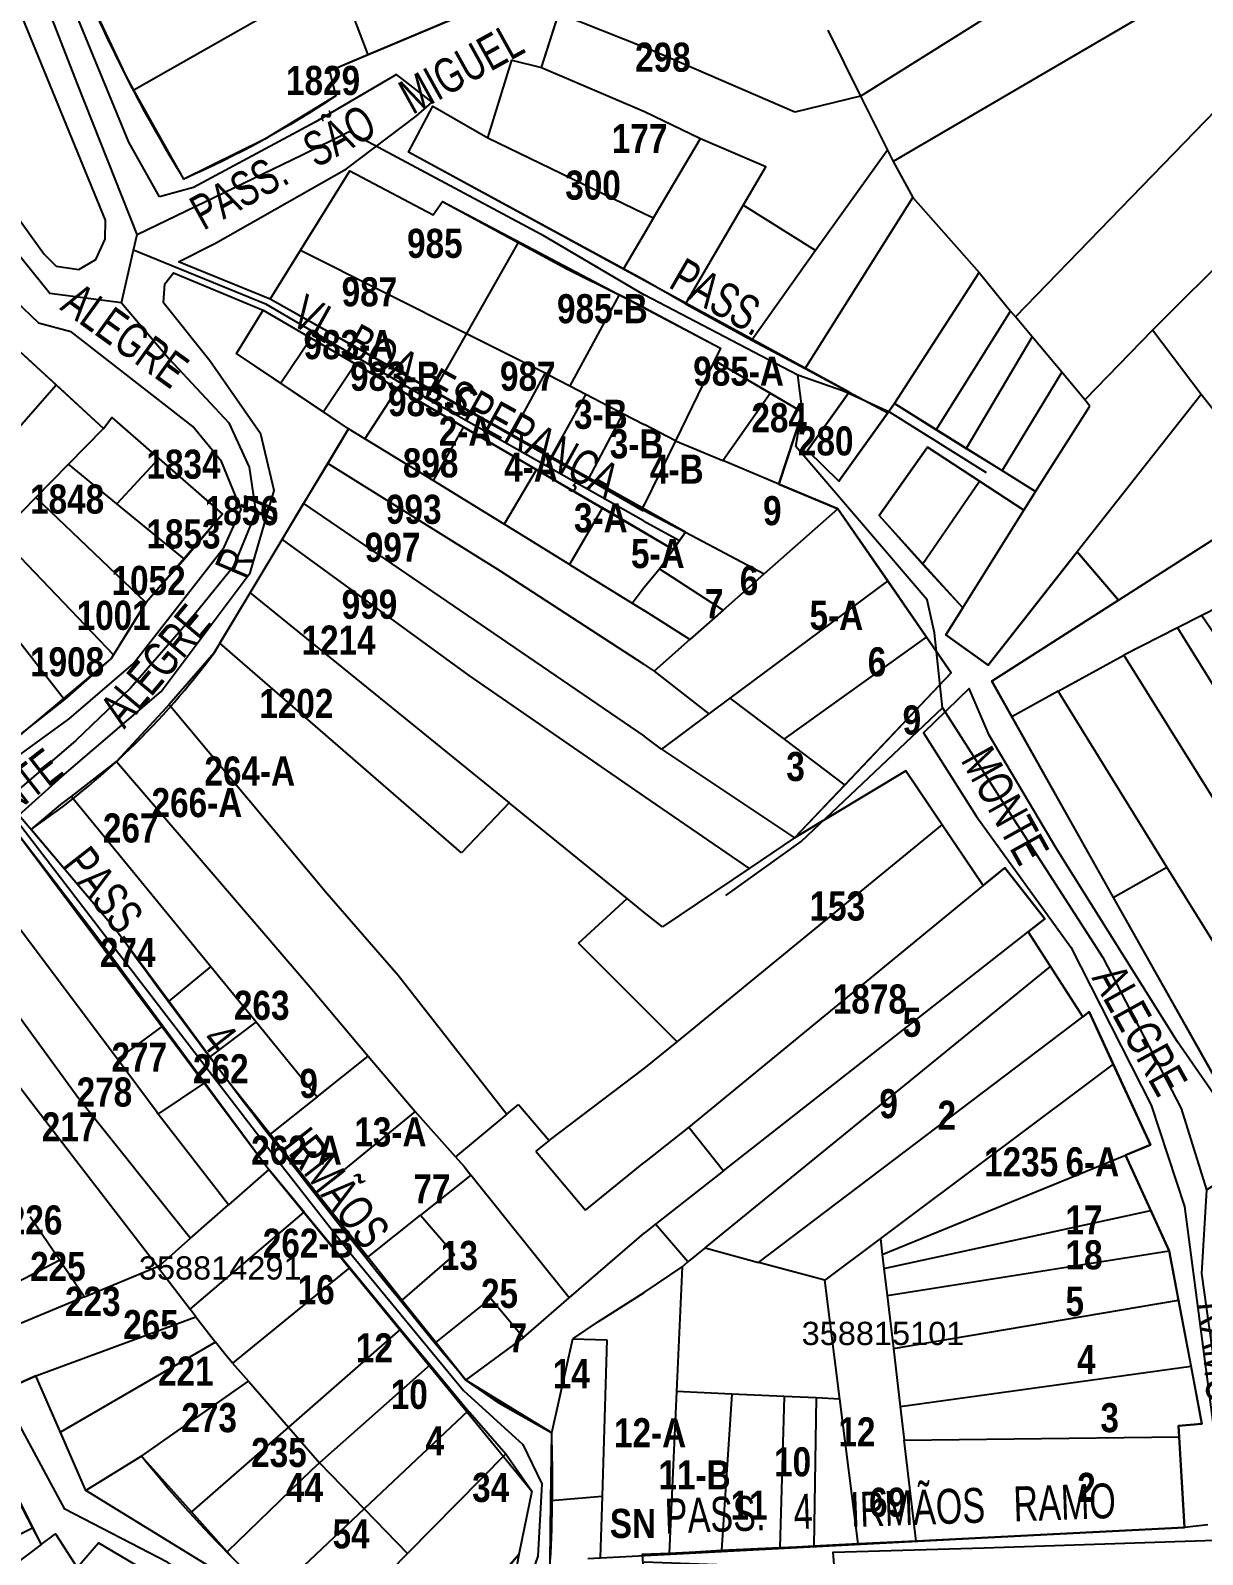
# Model space of a CAD drawing. Extents: x 199665 to 201826, y 4836581 to 4838476.
# Drawn here: x 201106.5 to 201207.2, y 4837063.4 to 4837194.5 of the extents above; entities that cross this region are included whole.
import ezdxf
from ezdxf.enums import TextEntityAlignment as Align

# ---------------------------------------------------------------- set-up
doc = ezdxf.new("R2010")
doc.units = 0
doc.header["$LTSCALE"] = 1.5
doc.header["$MEASUREMENT"] = 0
for name, color, linetype in [('CD-MALHA-LOTES', 40, 'CONTINUOUS'), ('CD_TXT_QUADRA', 7, 'CONTINUOUS'), ('RU-QUADRAS', 6, 'CONTINUOUS'), ('SV-EIXO-RUA-N-PAV', 6, 'CONTINUOUS'), ('SV-EIXO-RUA-PAV', 20, 'CONTINUOUS'), ('SV-ESTIVAS', 7, 'CONTINUOUS'), ('SV-RUA-NAO-PAV-S-GUIA-C-GUIA', 7, 'CONTINUOUS'), ('SV-RUA-PAVIM-S-GUIA-C-GUIA', 7, 'CONTINUOUS'), ('SV-TXT-RUA-N-PAV-S-GUIA-C-GUIA', 7, 'CONTINUOUS'), ('SV-TXT-RUA-PAV-S-GUIA-C-GUIA', 7, 'CONTINUOUS'), ('Th_NmrPort', 1, 'CONTINUOUS')]:
    doc.layers.add(name, color=color, linetype=linetype)
doc.styles.add('3588-14-2D_TXT$0$ARIAL', font='ARIAL.TTF')
doc.styles.add('ARIAL', font='ARIAL.TTF')
doc.styles.add('MONOTXT', font='ARIAL.TTF', dxfattribs={"height": 0.2})
doc.styles.get("Standard").update_dxf_attribs({"font": 'swisscbo.ttf'})

msp = doc.modelspace()

# ---------------------------------------------------------------- linework, layer by layer
at = {"layer": 'CD-MALHA-LOTES', "linetype": 'Continuous'}
for p, q in [((201177.8, 4837188.86), (201220.05, 4837215.32)), ((201224.09, 4837208.69), (201180.61, 4837183.22)), ((201191.13, 4837169.86), (201225.86, 4837205.78)), ((201132.84, 4837199.33), (201115.34, 4837189.35)), ((201132.84, 4837199.33), (201135.46, 4837192.39)), ((201114.67, 4837190.59), (201111.09, 4837198.24)), ((201143.71, 4837195.87), (201135.46, 4837192.39)), ((201150.39, 4837191.31), (201151.87, 4837195.98)), ((201151.87, 4837195.98), (201159.23, 4837193.07)), ((201174.99, 4837194.51), (201177.8, 4837188.86)), ((201135.46, 4837192.39), (201132.15, 4837191)), ((201145.76, 4837185.26), (201147.82, 4837191.95)), ((201147.82, 4837191.95), (201150.39, 4837191.31)), ((201172.16, 4837187.47), (201159.23, 4837193.07)), ((201115.34, 4837189.35), (201114.67, 4837190.59)), ((201132.15, 4837191), (201132.69, 4837188.88)), ((201150.39, 4837191.31), (201159.23, 4837187.54)), ((201119.64, 4837181.72), (201115.34, 4837189.35)), ((201132.69, 4837188.88), (201126.59, 4837185.15)), ((201138.94, 4837184.03), (201141.04, 4837187.99)), ((201141.04, 4837187.99), (201145.76, 4837185.26)), ((201177.8, 4837188.86), (201172.16, 4837187.47)), ((201177.8, 4837188.86), (201180.12, 4837184.2)), ((201159.23, 4837187.54), (201164.05, 4837185.2)), ((201126.59, 4837185.15), (201119.64, 4837181.72)), ((201157.44, 4837173.99), (201138.94, 4837184.03)), ((201145.76, 4837185.26), (201159.2, 4837178.75)), ((201160.01, 4837178.38), (201164.05, 4837185.2)), ((201164.05, 4837185.2), (201169.66, 4837182.81)), ((201180.12, 4837184.2), (201173.92, 4837175.57)), ((201180.12, 4837184.2), (201180.61, 4837183.22)), ((201169.66, 4837182.81), (201167.72, 4837179.47)), ((201180.61, 4837183.22), (201182.31, 4837180.14)), ((201129.66, 4837175.59), (201133.91, 4837182.44)), ((201133.91, 4837182.44), (201141.08, 4837178.65)), ((201216.64, 4837182.47), (201202.91, 4837168.73)), ((201173.04, 4837165.42), (201182.31, 4837180.14)), ((201182.31, 4837180.14), (201187.99, 4837173.67)), ((201141.08, 4837178.65), (201141.87, 4837179.78)), ((201141.87, 4837179.78), (201148.38, 4837176.27)), ((201159.2, 4837178.75), (201160.01, 4837178.38)), ((201167.72, 4837179.47), (201162.76, 4837170.98)), ((201173.92, 4837175.57), (201167.72, 4837179.47)), ((201160.01, 4837178.38), (201159.11, 4837176.87)), ((201148.38, 4837176.27), (201143.93, 4837168.43)), ((201148.38, 4837176.27), (201152.56, 4837174.01)), ((201159.11, 4837176.87), (201157.44, 4837173.99)), ((201127.06, 4837171.4), (201129.66, 4837175.59)), ((201129.66, 4837175.59), (201143.93, 4837168.43)), ((201173.92, 4837175.57), (201168.46, 4837167.86)), ((201152.56, 4837174.01), (201157.04, 4837171.75)), ((201159.11, 4837173.08), (201157.44, 4837173.99)), ((201180.72, 4837162.43), (201187.99, 4837173.67)), ((201187.99, 4837173.67), (201190.7, 4837170.37)), ((201162.76, 4837170.98), (201159.11, 4837173.08)), ((201141.1, 4837163.45), (201127.06, 4837171.4)), ((201157.04, 4837171.75), (201152.8, 4837163.94)), ((201159.2, 4837170.66), (201157.04, 4837171.75)), ((201162.76, 4837170.98), (201168.46, 4837167.86)), ((201124.15, 4837166.71), (201126.46, 4837170.44)), ((201126.46, 4837170.44), (201130.58, 4837168.04)), ((201159.2, 4837170.66), (201165.76, 4837167.18)), ((201184.31, 4837160.16), (201190.7, 4837170.37)), ((201190.7, 4837170.37), (201191.13, 4837169.86)), ((201192.55, 4837168.16), (201191.13, 4837169.86)), ((201143.93, 4837168.43), (201141.1, 4837163.45)), ((201143.93, 4837168.43), (201150.7, 4837165.04)), ((201202.91, 4837168.73), (201197.09, 4837162.72)), ((201207.07, 4837163.18), (201202.91, 4837168.73)), ((201108.65, 4837164.03), (201105.19, 4837167.19)), ((201130.58, 4837168.04), (201127.96, 4837164.16)), ((201130.58, 4837168.04), (201134.39, 4837165.82)), ((201165.76, 4837167.18), (201165.25, 4837166.12)), ((201168.46, 4837167.86), (201173.04, 4837165.42)), ((201192.55, 4837168.16), (201186.88, 4837158.55)), ((201195.1, 4837165.11), (201192.55, 4837168.16)), ((201127.96, 4837164.16), (201124.15, 4837166.71)), ((201134.39, 4837165.82), (201131.64, 4837161.7)), ((201134.39, 4837165.82), (201138, 4837163.71)), ((201165.25, 4837166.12), (201161.89, 4837159.21)), ((201170.04, 4837163.3), (201165.25, 4837166.12)), ((201150.7, 4837165.04), (201147.77, 4837159.67)), ((201150.7, 4837165.04), (201150.98, 4837164.89)), ((201150.98, 4837164.89), (201152.8, 4837163.94)), ((201173.04, 4837165.42), (201176.82, 4837163.38)), ((201195.1, 4837165.11), (201189.97, 4837156.64)), ((201197.09, 4837162.72), (201195.1, 4837165.11)), ((201103.14, 4837157.71), (201108.65, 4837164.03)), ((201112.74, 4837160.28), (201108.65, 4837164.03)), ((201131.64, 4837161.7), (201127.96, 4837164.16)), ((201138, 4837163.71), (201135.2, 4837159.39)), ((201138, 4837163.71), (201143.66, 4837160.42)), ((201147.77, 4837159.67), (201141.1, 4837163.45)), ((201154.18, 4837163.22), (201151.16, 4837157.75)), ((201152.8, 4837163.94), (201154.18, 4837163.22)), ((201154.18, 4837163.22), (201157.36, 4837161.56)), ((201165.96, 4837157.51), (201170.04, 4837163.3)), ((201172.82, 4837161.67), (201170.04, 4837163.3)), ((201176.82, 4837163.38), (201173.25, 4837158.36)), ((201176.82, 4837163.38), (201180.16, 4837161.62)), ((201207.07, 4837163.18), (201196.43, 4837149.65)), ((201213.97, 4837154.47), (201207.07, 4837163.18)), ((201133.8, 4837160.25), (201131.64, 4837161.7)), ((201180.16, 4837161.62), (201180.72, 4837162.43)), ((201180.72, 4837162.43), (201184.31, 4837160.16)), ((201192.85, 4837154.84), (201197.52, 4837162.2)), ((201197.52, 4837162.2), (201197.09, 4837162.72)), ((201112.74, 4837160.28), (201113.44, 4837161.22)), ((201113.44, 4837161.22), (201117.49, 4837157.68)), ((201143.66, 4837160.42), (201141.07, 4837155.78)), ((201143.66, 4837160.42), (201149.95, 4837156.75)), ((201157.36, 4837161.56), (201154.4, 4837155.91)), ((201157.36, 4837161.56), (201159.2, 4837160.6)), ((201161.89, 4837159.21), (201159.2, 4837160.6)), ((201170.78, 4837155.49), (201172.82, 4837161.67)), ((201175.93, 4837155.74), (201180.16, 4837161.62)), ((201109.72, 4837157.19), (201112.74, 4837160.28)), ((201133.8, 4837160.25), (201132, 4837157.26)), ((201135.2, 4837159.39), (201133.8, 4837160.25)), ((201141.07, 4837155.78), (201135.2, 4837159.39)), ((201151.16, 4837157.75), (201147.77, 4837159.67)), ((201161.89, 4837159.21), (201159.2, 4837153.7)), ((201161.89, 4837159.21), (201165.96, 4837157.51)), ((201184.31, 4837160.16), (201186.88, 4837158.55)), ((201173.25, 4837158.36), (201175.93, 4837155.74)), ((201183.55, 4837158.67), (201179.41, 4837152.78)), ((201188.03, 4837155.74), (201183.55, 4837158.67)), ((201186.88, 4837158.55), (201189.97, 4837156.64)), ((201106.91, 4837154.32), (201109.72, 4837157.19)), ((201113.87, 4837153.79), (201109.72, 4837157.19)), ((201117.49, 4837157.68), (201113.87, 4837153.79)), ((201117.49, 4837157.68), (201122.97, 4837152.89)), ((201132, 4837157.26), (201129.93, 4837153.81)), ((201146.86, 4837147.99), (201132, 4837157.26)), ((201149.95, 4837156.75), (201147.18, 4837152.03)), ((201149.95, 4837156.75), (201155.62, 4837153.45)), ((201154.4, 4837155.91), (201151.16, 4837157.75)), ((201170.78, 4837155.49), (201165.96, 4837157.51)), ((201189.97, 4837156.64), (201192.85, 4837154.84)), ((201147.18, 4837152.03), (201141.07, 4837155.78)), ((201158.97, 4837153.32), (201154.4, 4837155.91)), ((201175.86, 4837153.37), (201170.78, 4837155.49)), ((201183.12, 4837148.59), (201188.03, 4837155.74)), ((201191.85, 4837153.24), (201188.03, 4837155.74)), ((201104.69, 4837152.04), (201106.91, 4837154.32)), ((201116.38, 4837145.31), (201106.91, 4837154.32)), ((201192.85, 4837154.84), (201191.85, 4837153.24)), ((201199.97, 4837145.5), (201213.97, 4837154.47)), ((201119.69, 4837149.03), (201113.87, 4837153.79)), ((201122.97, 4837152.89), (201119.69, 4837149.03)), ((201128.08, 4837150.72), (201129.93, 4837153.81)), ((201129.93, 4837153.81), (201159.2, 4837133.8)), ((201155.62, 4837153.45), (201152.78, 4837148.58)), ((201159.22, 4837151.32), (201155.62, 4837153.45)), ((201159.2, 4837153.7), (201158.97, 4837153.32)), ((201159.2, 4837153.2), (201158.97, 4837153.32)), ((201159.2, 4837153.2), (201162.77, 4837151.36)), ((201169.52, 4837147.77), (201175.86, 4837153.37)), ((201180.14, 4837147.17), (201175.86, 4837153.37)), ((201179.41, 4837152.78), (201183.12, 4837148.59)), ((201186.59, 4837144.84), (201191.85, 4837153.24)), ((201148.67, 4837151.12), (201147.18, 4837152.03)), ((201161.71, 4837149.87), (201159.22, 4837151.32)), ((201161.71, 4837149.87), (201162.77, 4837151.36)), ((201162.77, 4837151.36), (201169.52, 4837147.77)), ((201103.71, 4837151.13), (201113.58, 4837140.79)), ((201125.33, 4837146.14), (201128.08, 4837150.72)), ((201128.08, 4837150.72), (201144.14, 4837139.02)), ((201152.78, 4837148.58), (201148.67, 4837151.12)), ((201119.55, 4837148.86), (201116.38, 4837145.31)), ((201119.69, 4837149.03), (201119.55, 4837148.86)), ((201152.78, 4837148.58), (201158.16, 4837145.25)), ((201160.53, 4837148.21), (201161.71, 4837149.87)), ((201183.12, 4837148.59), (201186.59, 4837144.84)), ((201188.78, 4837139.92), (201196.43, 4837149.65)), ((201196.43, 4837149.65), (201199.97, 4837145.5)), ((201100.58, 4837148.22), (201109.37, 4837136.96)), ((201159.2, 4837139.97), (201146.86, 4837147.99)), ((201159.21, 4837146.62), (201160.53, 4837148.21)), ((201160.53, 4837148.21), (201165.99, 4837144.65)), ((201165.99, 4837144.65), (201169.52, 4837147.77)), ((201122.72, 4837141.79), (201125.33, 4837146.14)), ((201125.33, 4837146.14), (201147.6, 4837128.06)), ((201158.16, 4837145.25), (201159.21, 4837146.62)), ((201180.14, 4837147.17), (201166.56, 4837137.06)), ((201183.47, 4837142.33), (201180.14, 4837147.17)), ((201116.38, 4837145.31), (201113.58, 4837140.79)), ((201158.16, 4837145.25), (201159.2, 4837144.61)), ((201165.99, 4837144.65), (201163.14, 4837142.13)), ((201186.59, 4837144.84), (201185.14, 4837142.52)), ((201199.97, 4837145.5), (201189.08, 4837138.53)), ((201210.11, 4837145.7), (201207.13, 4837144.17)), ((201163.14, 4837142.13), (201159.2, 4837144.61)), ((201207.13, 4837144.17), (201205.04, 4837143.11)), ((201207.13, 4837144.17), (201228.04, 4837113.63)), ((201163.14, 4837142.13), (201160.05, 4837139.4)), ((201171.23, 4837133.54), (201183.47, 4837142.33)), ((201185.6, 4837139.25), (201183.47, 4837142.33)), ((201185.14, 4837142.52), (201188.78, 4837139.92)), ((201205.04, 4837143.11), (201200.42, 4837140.78)), ((201205.04, 4837143.11), (201224.68, 4837111.51)), ((201113.58, 4837140.79), (201113.39, 4837140.49)), ((201122.24, 4837140.98), (201118.37, 4837136.52)), ((201122.72, 4837141.79), (201122.24, 4837140.98)), ((201143.49, 4837123.76), (201122.72, 4837141.79)), ((201194.78, 4837137.67), (201200.42, 4837140.78)), ((201200.42, 4837140.78), (201220.36, 4837108.8)), ((201113.39, 4837140.49), (201109.37, 4837136.96)), ((201159.2, 4837139.97), (201160.05, 4837139.4)), ((201144.14, 4837139.02), (201159.2, 4837128.61)), ((201160.05, 4837139.4), (201164.76, 4837135.72)), ((201176.45, 4837129.6), (201185.6, 4837139.25)), ((201189.08, 4837138.53), (201190.8, 4837135.47)), ((201109.37, 4837136.96), (201105.49, 4837133.88)), ((201166.56, 4837137.06), (201164.76, 4837135.72)), ((201166.56, 4837137.06), (201171.23, 4837133.54)), ((201194.78, 4837137.67), (201190.8, 4837135.47)), ((201204.14, 4837122.55), (201194.78, 4837137.67)), ((201113.84, 4837131.62), (201118.15, 4837136.26)), ((201118.15, 4837136.26), (201118.37, 4837136.52)), ((201118.37, 4837136.52), (201131.92, 4837120.3)), ((201164.76, 4837135.72), (201160.68, 4837132.68)), ((201190.8, 4837135.47), (201199.53, 4837119.93)), ((201160.68, 4837132.68), (201159.2, 4837133.8)), ((201171.23, 4837133.54), (201176.45, 4837129.6)), ((201109.98, 4837128.62), (201113.84, 4837131.62)), ((201113.84, 4837131.62), (201130.49, 4837112.21)), ((201160.68, 4837132.68), (201172.13, 4837125.05)), ((201181.7, 4837130.82), (201172.13, 4837125.05)), ((201184.83, 4837126.17), (201181.7, 4837130.82)), ((201172.13, 4837125.05), (201176.45, 4837129.6)), ((201106.5, 4837125.78), (201109.07, 4837127.92)), ((201109.07, 4837127.92), (201109.98, 4837128.62)), ((201109.98, 4837128.62), (201121.95, 4837113.99)), ((201147.6, 4837128.06), (201143.49, 4837123.76)), ((201157.73, 4837119.84), (201147.6, 4837128.06)), ((201159.2, 4837128.61), (201168.23, 4837122.42)), ((201113.77, 4837117.18), (201106.5, 4837125.78)), ((201162.05, 4837107.53), (201184.83, 4837126.17)), ((201172.13, 4837125.05), (201168.23, 4837122.42)), ((201188.34, 4837120.95), (201184.83, 4837126.17)), ((201105.71, 4837124.96), (201112.06, 4837116.7)), ((201168.23, 4837122.42), (201160.78, 4837117.4)), ((201190.21, 4837122.48), (201188.34, 4837120.95)), ((201193.63, 4837118.1), (201190.21, 4837122.48)), ((201199.53, 4837119.93), (201204.14, 4837122.55)), ((201214.02, 4837106.6), (201204.14, 4837122.55)), ((201113.92, 4837106.04), (201101.95, 4837121.99)), ((201131.92, 4837120.3), (201138.05, 4837113.26)), ((201153.57, 4837116), (201157.73, 4837119.84)), ((201159.2, 4837118.64), (201157.73, 4837119.84)), ((201188.34, 4837120.95), (201163.03, 4837100.17)), ((201199.53, 4837119.93), (201208.94, 4837103.21)), ((201098.67, 4837119.06), (201110.6, 4837102.65)), ((201160.78, 4837117.4), (201159.2, 4837118.64)), ((201118.34, 4837111.01), (201113.77, 4837117.18)), ((201192.21, 4837116.98), (201193.63, 4837118.1)), ((201108.44, 4837099.81), (201095.69, 4837116.4)), ((201112.06, 4837116.7), (201117.83, 4837108.88)), ((201159.2, 4837110.37), (201153.57, 4837116)), ((201166.03, 4837096.43), (201192.21, 4837116.98)), ((201194.13, 4837114), (201192.21, 4837116.98)), ((201121.95, 4837113.99), (201118.34, 4837111.01)), ((201121.95, 4837113.99), (201125.84, 4837109.23)), ((201138.05, 4837113.26), (201147.39, 4837101.29)), ((201164.44, 4837089.79), (201194.13, 4837114)), ((201196.9, 4837109.68), (201194.13, 4837114)), ((201130.49, 4837112.21), (201135.48, 4837106.29)), ((201121.87, 4837106.24), (201118.34, 4837111.01)), ((201162.05, 4837107.53), (201159.2, 4837110.37)), ((201169.04, 4837088.55), (201196.9, 4837109.68)), ((201197.44, 4837110.09), (201196.9, 4837109.68)), ((201199.53, 4837105.59), (201197.44, 4837110.09)), ((201117.83, 4837108.88), (201113.92, 4837106.04)), ((201117.83, 4837108.88), (201121.43, 4837104)), ((201125.84, 4837109.23), (201121.87, 4837106.24)), ((201125.84, 4837109.23), (201131.1, 4837102.8)), ((201159.2, 4837105.22), (201162.05, 4837107.53)), ((201117.34, 4837101.44), (201113.92, 4837106.04)), ((201123.67, 4837103.81), (201121.87, 4837106.24)), ((201131.1, 4837102.8), (201135.48, 4837106.29)), ((201135.48, 4837106.29), (201138.19, 4837103.07)), ((201199.53, 4837105.59), (201179.51, 4837090.61)), ((201202.73, 4837098.67), (201199.53, 4837105.59)), ((201151.05, 4837099.02), (201159.2, 4837105.22)), ((201117.44, 4837101.31), (201121.43, 4837104)), ((201121.43, 4837104), (201126.93, 4837096.54)), ((201127.05, 4837099.57), (201123.67, 4837103.81)), ((201131.1, 4837102.8), (201127.05, 4837099.57)), ((201138.19, 4837103.07), (201139.53, 4837101.54)), ((201110.6, 4837102.65), (201120.22, 4837090.62)), ((201117.44, 4837101.31), (201117.34, 4837101.44)), ((201139.53, 4837101.54), (201131.02, 4837094.57)), ((201142.99, 4837097.62), (201139.53, 4837101.54)), ((201147.39, 4837101.29), (201148.39, 4837102.13)), ((201148.39, 4837102.13), (201151.05, 4837099.02)), ((201123.47, 4837093.49), (201117.44, 4837101.31)), ((201147.39, 4837101.29), (201142.99, 4837097.62)), ((201163.03, 4837100.17), (201159.2, 4837097.15)), ((201163.03, 4837100.17), (201166.03, 4837096.43)), ((201117.36, 4837088.2), (201108.44, 4837099.81)), ((201131.02, 4837094.57), (201127.05, 4837099.57)), ((201151.05, 4837099.02), (201149.89, 4837098.11)), ((201142.99, 4837097.62), (201143.72, 4837096.79)), ((201149.89, 4837098.11), (201154.15, 4837093.04)), ((201179.67, 4837089.24), (201200.58, 4837097.78)), ((201200.58, 4837097.78), (201202.73, 4837098.67)), ((201202.75, 4837093.01), (201200.58, 4837097.78)), ((201126.93, 4837096.54), (201123.47, 4837093.49)), ((201129.97, 4837092.86), (201126.93, 4837096.54)), ((201143.72, 4837096.79), (201144.31, 4837096.06)), ((201154.15, 4837093.04), (201159.2, 4837097.15)), ((201166.03, 4837096.43), (201160.18, 4837091.84)), ((201144.31, 4837096.06), (201139.99, 4837092.61)), ((201152.77, 4837085.49), (201144.31, 4837096.06)), ((201131.02, 4837094.57), (201135.46, 4837088.99)), ((201106.43, 4837092.5), (201108.98, 4837088.73)), ((201120.18, 4837084.53), (201129.97, 4837092.86)), ((201120.22, 4837090.62), (201123.47, 4837093.49)), ((201129.97, 4837092.86), (201133.89, 4837088.12)), ((201135.46, 4837088.99), (201139.99, 4837092.61)), ((201139.99, 4837092.61), (201142.89, 4837089.23)), ((201179.81, 4837088.02), (201202.75, 4837093.01)), ((201204.34, 4837089.55), (201202.75, 4837093.01)), ((201152.77, 4837085.49), (201159.2, 4837091.07)), ((201160.18, 4837091.84), (201159.2, 4837091.07)), ((201162.97, 4837088.59), (201160.18, 4837091.84)), ((201120.22, 4837090.62), (201117.57, 4837088.29)), ((201164.44, 4837089.79), (201162.97, 4837088.59)), ((201164.44, 4837089.79), (201169.04, 4837088.55)), ((201179.51, 4837090.61), (201174.72, 4837087.02)), ((201179.51, 4837090.61), (201179.67, 4837089.24)), ((201108.98, 4837088.73), (201101.24, 4837084.71)), ((201108.98, 4837088.73), (201111.09, 4837085.59)), ((201117.57, 4837088.29), (201117.36, 4837088.2)), ((201138.38, 4837085.31), (201135.46, 4837088.99)), ((201142.89, 4837089.23), (201138.38, 4837085.31)), ((201162.46, 4837088.18), (201162.97, 4837088.59)), ((201174.72, 4837087.02), (201169.04, 4837088.55)), ((201179.67, 4837089.24), (201179.81, 4837088.02)), ((201180.09, 4837085.71), (201204.34, 4837089.55)), ((201205.14, 4837085.29), (201204.34, 4837089.55)), ((201111.09, 4837085.59), (201117.36, 4837088.2)), ((201117.36, 4837088.2), (201120.18, 4837084.53)), ((201133.89, 4837088.12), (201123.82, 4837079.89)), ((201133.89, 4837088.12), (201138.27, 4837082.81)), ((201159.2, 4837085.96), (201162.46, 4837088.18)), ((201162.46, 4837088.18), (201161.98, 4837077.44)), ((201176.01, 4837076.8), (201174.72, 4837087.02)), ((201179.81, 4837088.02), (201180.09, 4837085.71)), ((201155.28, 4837083.47), (201159.2, 4837085.96)), ((201180.09, 4837085.71), (201180.63, 4837081.13)), ((201111.09, 4837085.59), (201102.59, 4837082.05)), ((201120.68, 4837083.88), (201120.18, 4837084.53)), ((201138.38, 4837085.31), (201141.3, 4837081.65)), ((201141.3, 4837081.65), (201146.01, 4837085.43)), ((201146.01, 4837085.43), (201148.84, 4837082.08)), ((201148.84, 4837082.08), (201152.77, 4837085.49)), ((201180.63, 4837081.13), (201205.14, 4837085.29)), ((201206.21, 4837079.61), (201205.14, 4837085.29)), ((201106.91, 4837078.78), (201120.68, 4837083.88)), ((201120.68, 4837083.88), (201122.36, 4837081.69)), ((201153.08, 4837081.98), (201155.28, 4837083.47)), ((201138.27, 4837082.81), (201128.62, 4837074.38)), ((201138.27, 4837082.81), (201140.8, 4837079.75)), ((201148.84, 4837082.08), (201143.86, 4837078.42)), ((201151.26, 4837073.89), (201153.08, 4837081.98)), ((201153.08, 4837081.98), (201155.99, 4837081.88)), ((201155.99, 4837081.88), (201155.59, 4837068.44)), ((201122.36, 4837081.69), (201109.02, 4837073.94)), ((201123.12, 4837080.7), (201122.36, 4837081.69)), ((201123.82, 4837079.89), (201123.12, 4837080.7)), ((201143.86, 4837078.42), (201141.3, 4837081.65)), ((201180.63, 4837081.13), (201181.21, 4837076.15)), ((201123.82, 4837079.89), (201125.19, 4837078.32)), ((201140.8, 4837079.75), (201131.3, 4837071.3)), ((201140.8, 4837079.75), (201144.08, 4837075.78)), ((201181.21, 4837076.15), (201206.21, 4837079.61)), ((201207.14, 4837074.67), (201206.21, 4837079.61)), ((201104.73, 4837077.83), (201106.91, 4837078.78)), ((201109.02, 4837073.94), (201106.91, 4837078.78)), ((201116, 4837071.88), (201125.19, 4837078.32)), ((201125.19, 4837078.32), (201128.62, 4837074.38)), ((201143.86, 4837078.42), (201146.66, 4837076.49)), ((201146.66, 4837076.49), (201151.26, 4837073.89)), ((201161.98, 4837077.44), (201161.36, 4837063.51)), ((201166.73, 4837077.23), (201161.98, 4837077.44)), ((201166.73, 4837077.23), (201165.84, 4837063.81)), ((201171.24, 4837077.01), (201166.73, 4837077.23)), ((201171.24, 4837077.01), (201170.87, 4837064.02)), ((201173.98, 4837076.89), (201171.24, 4837077.01)), ((201173.98, 4837076.89), (201173.8, 4837064.14)), ((201176.01, 4837076.8), (201173.98, 4837076.89)), ((201177.59, 4837064.33), (201176.01, 4837076.8)), ((201144.08, 4837075.78), (201135.14, 4837067.34)), ((201144.08, 4837075.78), (201144.21, 4837075.63)), ((201144.21, 4837075.63), (201147.31, 4837072.07)), ((201181.21, 4837076.15), (201181.55, 4837073.27)), ((201111.21, 4837068.93), (201109.02, 4837073.94)), ((201128.62, 4837074.38), (201120.28, 4837067.09)), ((201128.62, 4837074.38), (201131.3, 4837071.3)), ((201151.19, 4837068.06), (201151.26, 4837073.89)), ((201205.12, 4837074.5), (201207.14, 4837074.67)), ((201205.18, 4837073.54), (201205.12, 4837074.5)), ((201181.55, 4837073.27), (201205.18, 4837073.54)), ((201182.57, 4837064.58), (201181.55, 4837073.27)), ((201205.65, 4837065.75), (201205.18, 4837073.54)), ((201116, 4837071.88), (201111.21, 4837068.93)), ((201120.28, 4837067.09), (201116, 4837071.88)), ((201131.3, 4837071.3), (201130.6, 4837070.67)), ((201131.3, 4837071.3), (201135.14, 4837067.34)), ((201147.31, 4837072.07), (201138.86, 4837063.51)), ((201147.31, 4837072.07), (201149.55, 4837068.88)), ((201130.6, 4837070.67), (201123.35, 4837063.66)), ((201104.91, 4837069.01), (201106.63, 4837065.69)), ((201149.55, 4837068.88), (201148.42, 4837063.43)), ((201135.14, 4837067.34), (201127.32, 4837059.97)), ((201135.14, 4837067.34), (201138.86, 4837063.51)), ((201151.13, 4837062.82), (201151.19, 4837068.06)), ((201151.19, 4837068.06), (201155.59, 4837068.44)), ((201155.59, 4837068.44), (201155.42, 4837063.14)), ((201123.35, 4837063.66), (201120.28, 4837067.09)), ((201106.63, 4837065.69), (201090.06, 4837057.46)), ((201106.63, 4837065.69), (201107.36, 4837064.3)), ((201107.36, 4837064.3), (201108.61, 4837065.19)), ((201108.61, 4837065.19), (201110.47, 4837062.31)), ((201182.57, 4837064.58), (201205.65, 4837065.75)), ((201107.36, 4837064.3), (201099.69, 4837058.47)), ((201123.78, 4837063.18), (201123.35, 4837063.66)), ((201138.86, 4837063.51), (201133.01, 4837057.58)), ((201148.42, 4837063.43), (201146.84, 4837061.47)), ((201159.15, 4837063.42), (201161.36, 4837063.51)), ((201161.36, 4837063.51), (201165.84, 4837063.81)), ((201165.84, 4837063.81), (201170.87, 4837064.02)), ((201170.87, 4837064.02), (201173.8, 4837064.14)), ((201173.8, 4837064.14), (201177.59, 4837064.33)), ((201177.59, 4837064.33), (201182.57, 4837064.58))]:
    msp.add_line(p, q, dxfattribs=at)
at = {"layer": 'RU-QUADRAS', "color": 6, "linetype": 'Continuous'}
for points in [[(201208.94, 4837103.21), (201189.08, 4837138.53), (201199.97, 4837145.5), (201196.43, 4837149.65), (201188.78, 4837139.92), (201185.14, 4837142.52), (201186.59, 4837144.84), (201179.41, 4837152.78), (201183.55, 4837158.67), (201191.85, 4837153.24), (201192.85, 4837154.84), (201180.72, 4837162.43), (201175.93, 4837155.74), (201173.25, 4837158.36), (201176.82, 4837163.38), (201138.94, 4837184.03), (201141.04, 4837187.99), (201145.76, 4837185.26), (201147.82, 4837191.95), (201150.39, 4837191.31), (201153.72, 4837201.81)], [(201105.19, 4837167.19), (201112.74, 4837160.28), (201113.44, 4837161.22), (201122.97, 4837152.89), (201116.39, 4837145.3), (201113.39, 4837140.49), (201105.56, 4837133.92)], [(201098.61, 4837081.75), (201107.36, 4837064.3), (201108.61, 4837065.19), (201110.48, 4837062.31)]]:
    msp.add_lwpolyline(points, dxfattribs=at)
msp.add_lwpolyline([(201148.96, 4837198.08), (201132.15, 4837191), (201132.69, 4837188.88, -0.045211), (201119.64, 4837181.72, -0.036531), (201111.09, 4837198.24)], format="xyb", dxfattribs=at)
at = {"layer": 'RU-QUADRAS', "linetype": 'Continuous'}
msp.add_lwpolyline([(201151.13, 4837062.82, 0.021774), (201151.26, 4837073.89), (201143.87, 4837078.41, -0.017244), (201113.77, 4837117.18), (201106.5, 4837125.78, 0.083857), (201122.24, 4837140.98), (201133.8, 4837160.25), (201124.15, 4837166.71), (201126.46, 4837170.44), (201161.71, 4837149.87), (201162.77, 4837151.36), (201127.06, 4837171.4), (201133.91, 4837182.44), (201141.08, 4837178.65), (201141.87, 4837179.78), (201165.76, 4837167.18), (201165.25, 4837166.12), (201172.82, 4837161.67), (201170.78, 4837155.49), (201175.86, 4837153.37), (201185.6, 4837139.25), (201172.13, 4837125.05), (201181.7, 4837130.82), (201188.34, 4837120.95), (201190.21, 4837122.48), (201193.63, 4837118.1), (201192.21, 4837116.98), (201196.9, 4837109.68), (201197.44, 4837110.09), (201202.73, 4837098.67), (201200.58, 4837097.78), (201204.34, 4837089.55), (201207.14, 4837074.67), (201205.12, 4837074.5), (201205.65, 4837065.75), (201154.35, 4837063.06)], format="xyb", dxfattribs=at)
at = {"layer": 'RU-QUADRAS', "color": 6, "linetype": 'Continuous'}
msp.add_lwpolyline([(201090.87, 4837112.94), (201095.69, 4837116.4), (201105.71, 4837124.96), (201126.93, 4837096.54), (201149.55, 4837068.88), (201148.42, 4837063.43), (201138.97, 4837052.59), (201133.01, 4837057.58), (201131.59, 4837056.09, -0.052073), (201116, 4837071.88), (201111.21, 4837068.93), (201106.91, 4837078.78), (201104.73, 4837077.83), (201096.76, 4837093.54), (201091.09, 4837107.3), (201094.11, 4837108.82)], format="xyb", close=True, dxfattribs=at)
at = {"layer": 'SV-EIXO-RUA-N-PAV'}
for points in [[(201159.2, 4837027.26), (201154.6, 4837032), (201137.96, 4837046.96), (201128.72, 4837055.74), (201118.25, 4837062.73), (201109.42, 4837067.32), (201097.66, 4837089.1), (201092.98, 4837098.02), (201090.31, 4837102.7), (201089.16, 4837107.47), (201087.67, 4837116.8), (201086.9, 4837118.65), (201076.3, 4837130.31), (201065.91, 4837140.02), (201063.34, 4837142.48), (201060.88, 4837143.23), (201059.17, 4837144.3), (201055.85, 4837149.97), (201052.86, 4837155.53), (201051.46, 4837159.81), (201050.72, 4837166.39), (201048.9, 4837174.52), (201044.78, 4837182.23), (201027.67, 4837177.48)], [(201159.15, 4837152.32), (201141.05, 4837162.57), (201126.74, 4837170.94), (201115.3, 4837175.6)], [(201114.27, 4837171.06), (201118.34, 4837166.28), (201123.5, 4837160.74), (201125.25, 4837156.95), (201125.83, 4837153.06), (201123.89, 4837148.39), (201120.58, 4837144.31), (201115.04, 4837137.94), (201110.35, 4837133.43), (201104.12, 4837128.08), (201095.89, 4837122.68), (201089.47, 4837119.38), (201086.9, 4837118.65)], [(201184.84, 4837136.25), (201189.97, 4837128.23), (201198.63, 4837114.76), (201205.36, 4837101.77), (201207.53, 4837094.8), (201218.35, 4837101.53), (201228.46, 4837108.51), (201231.58, 4837110.91), (201239.52, 4837120.29), (201250.1, 4837133.04), (201258.04, 4837141.46), (201270.79, 4837153.01), (201276.62, 4837157.88)], [(201159.15, 4837152.32), (201162.24, 4837150.62)], [(201104.12, 4837128.08), (201127.4, 4837097.7), (201133.85, 4837089.45), (201143.68, 4837077.54), (201148.76, 4837072.89), (201150.4, 4837069.5), (201150.07, 4837063.28), (201148.11, 4837057.7), (201137.96, 4837046.96)], [(201207.53, 4837094.8), (201207.1, 4837087.58), (201208.36, 4837078.59), (201209.04, 4837072.49), (201208.94, 4837068.45), (201208.27, 4837064.65), (201207.6, 4837056.82), (201206.16, 4837045.99), (201205.72, 4837042.16), (201205.34, 4837039.64), (201204.78, 4837037.92), (201202.96, 4837035.47), (201200.25, 4837031.13), (201197.62, 4837026.86), (201196.8, 4837024.06), (201195.48, 4837018.79), (201194.27, 4837014.39), (201192.3, 4837010.83), (201188.54, 4837006.08), (201184.78, 4837002.06)], [(201159.2, 4837062.79), (201175.55, 4837062.19), (201175.46, 4837063.64), (201188.43, 4837064), (201208.27, 4837064.65)]]:
    msp.add_lwpolyline(points, dxfattribs=at)
at = {"layer": 'SV-EIXO-RUA-PAV'}
for points in [[(201114.27, 4837171.06), (201108.11, 4837171.87), (201102.84, 4837178.38), (201097.25, 4837188.26), (201088.29, 4837204.27), (201079.45, 4837221.42), (201076.49, 4837229.19), (201092.22, 4837240.34)], [(201114.27, 4837171.06), (201115.3, 4837175.6), (201115.61, 4837176.96), (201110.52, 4837189.81), (201103.02, 4837209.09), (201097.93, 4837221.68), (201092.13, 4837237.51), (201092.22, 4837240.34)], [(201115.61, 4837176.96), (201129.82, 4837183.79), (201133.85, 4837185.81)]]:
    msp.add_lwpolyline(points, dxfattribs=at)
at = {"layer": 'SV-ESTIVAS'}
for points in [[(201133.85, 4837185.81), (201150.35, 4837176.99), (201159.2, 4837171.75)], [(201188.64, 4837156.46), (201180.34, 4837161.65), (201176.33, 4837163.47), (201172.42, 4837164.84), (201159.2, 4837171.75)], [(201184.84, 4837136.25), (201184.17, 4837142.7), (201183.53, 4837145.52), (201172.23, 4837158.73), (201172.78, 4837161.92), (201172.42, 4837164.84)], [(201166.22, 4837120.1), (201172.69, 4837124.75), (201184.84, 4837136.25)]]:
    msp.add_lwpolyline(points, dxfattribs=at)
at = {"layer": 'SV-RUA-NAO-PAV-S-GUIA-C-GUIA'}
for points in [[(201151.13, 4837062.28), (201151.19, 4837068.06), (201151.26, 4837073.89), (201146.66, 4837076.49), (201143.92, 4837078.38), (201143.87, 4837078.41), (201141.3, 4837081.65), (201138.38, 4837085.31), (201135.46, 4837088.99), (201131.02, 4837094.57), (201127.05, 4837099.57), (201123.67, 4837103.81), (201121.87, 4837106.24), (201118.34, 4837111.01), (201113.77, 4837117.18), (201105.45, 4837127.02), (201109.14, 4837130.35), (201117.69, 4837137.65), (201125.35, 4837147.86), (201127.4, 4837154.94), (201126.26, 4837159.77), (201121.88, 4837166.1), (201117.89, 4837171.08), (201117.99, 4837172.72), (201118.76, 4837173.66), (201126.46, 4837170.44), (201130.58, 4837168.04), (201134.39, 4837165.82), (201138, 4837163.71), (201143.66, 4837160.42), (201149.95, 4837156.75), (201155.62, 4837153.45), (201159.22, 4837151.32)], [(201159.15, 4837153.15), (201154.4, 4837155.91), (201141.1, 4837163.45), (201127.06, 4837171.4), (201119.19, 4837174.6)], [(201100.61, 4837128.65), (201109.77, 4837135.29), (201115.28, 4837140.02), (201123.11, 4837150.05), (201124.55, 4837153.31), (201122.87, 4837157.44), (201120.4, 4837160.45), (201109.91, 4837168.6)], [(201159.2, 4837153.2), (201162.77, 4837151.36), (201161.71, 4837149.87), (201159.22, 4837151.32)], [(201209.36, 4837101.26), (201205.06, 4837107.52), (201194.62, 4837124.16), (201188.87, 4837133.88), (201187.14, 4837137.91), (201183.21, 4837134.08), (201187.76, 4837126.91), (201195.89, 4837115.65), (201202.77, 4837102.06), (201205.64, 4837093.37), (201208.23, 4837073.7)], [(201104.67, 4837126.31), (201112.06, 4837116.7), (201117.83, 4837108.88), (201121.43, 4837104), (201126.93, 4837096.54), (201129.97, 4837092.86), (201133.89, 4837088.12), (201138.27, 4837082.81), (201140.8, 4837079.75), (201144.08, 4837075.78), (201144.21, 4837075.63), (201147.31, 4837072.07), (201149.55, 4837068.88), (201148.42, 4837063.43), (201147.83, 4837060.1)], [(201126.96, 4837059.25), (201111.21, 4837068.93), (201109.02, 4837073.94), (201106.91, 4837078.78), (201104.73, 4837077.83)], [(201104.91, 4837069.01), (201106.63, 4837065.69), (201107.36, 4837064.3), (201108.61, 4837065.19), (201110.48, 4837062.31), (201112.31, 4837064.42), (201118.12, 4837060.98)], [(201207.66, 4837065.97), (201205.65, 4837065.75), (201182.57, 4837064.58), (201177.59, 4837064.33), (201173.8, 4837064.14), (201171.33, 4837064.01), (201166.5, 4837063.77), (201161.36, 4837063.51), (201159.03, 4837063.43), (201159.13, 4837062.2)]]:
    msp.add_lwpolyline(points, dxfattribs=at)
at = {"layer": 'SV-RUA-PAVIM-S-GUIA-C-GUIA'}
for points in [[(201117.55, 4837180.2), (201114.92, 4837184.88), (201099.85, 4837221.51), (201094.26, 4837237.1), (201094.08, 4837240.24)], [(201092.44, 4837192.2), (201099.33, 4837178.89), (201103.81, 4837172.52), (201107.13, 4837169.36), (201109.91, 4837168.6)], [(201137.92, 4837190.72), (201130.92, 4837186.6), (201120.47, 4837180.98), (201117.55, 4837180.2)], [(201119.19, 4837174.6), (201122.35, 4837176.2), (201133.61, 4837182.59), (201139.61, 4837187.13), (201140.99, 4837188.33), (201137.92, 4837190.72)]]:
    msp.add_lwpolyline(points, dxfattribs=at)
msp.add_lwpolyline([(201110.6, 4837173.95), (201112.08, 4837174.79), (201112.87, 4837176.56), (201112.9, 4837178.17), (201103.29, 4837201.59), (201093.17, 4837227.1), (201090.95, 4837233.3), (201090.41, 4837234.16), (201089.81, 4837234.37), (201088.94, 4837234.12), (201088.02, 4837233.55), (201083.34, 4837230.33), (201080.39, 4837228.08), (201079.98, 4837227.6), (201079.91, 4837226.79), (201080.58, 4837225.29), (201082.75, 4837220.9), (201103.27, 4837181.28), (201107.63, 4837175.26), (201108.67, 4837174.22)], close=True, dxfattribs=at)

# ---------------------------------------------------------------- texts
at = {"layer": 'CD_TXT_QUADRA', "color": 7, "linetype": 'Continuous', "style": 'MONOTXT'}
for s, p in [('358814291', (201115.77, 4837087.07)), ('358815101', (201172.74, 4837081.44))]:
    msp.add_text(s, height=2, dxfattribs=at).set_placement(p)
at = {"layer": 'SV-TXT-RUA-N-PAV-S-GUIA-C-GUIA', "style": 'ARIAL', "width": 0.7}
for s, rotation, p in [('PASS.   SÃO    MIGUEL', 29, (201121.32, 4837177.26)), ('PASS.', 330, (201161.19, 4837172.46)), ('VL. BOA  ESPERANÇA', 331, (201128.69, 4837169.29)), ('R    II', 67, (201124.99, 4837147.19)), ('ALEGRE', 50, (201114.51, 4837134.36)), ('MONTE', 299, (201186.37, 4837131.75)), ('MONTE', 38, (201101.13, 4837124.06)), ('PASS.             4            IRMÃOS', 308, (201109.16, 4837122.74)), ('ALEGRE', 299, (201197.63, 4837113.02)), ('RAMO', 275, (201206.85, 4837085.08)), ('PASS.   4    IRMÃOS   RAMO', 2, (201161.02, 4837065.22))]:
    msp.add_text(s, height=3, rotation=rotation, dxfattribs=at).set_placement(p)
at = {"layer": 'SV-TXT-RUA-PAV-S-GUIA-C-GUIA', "style": '3588-14-2D_TXT$0$ARIAL', "width": 0.7}
msp.add_text('ALEGRE', height=3, rotation=324.2111, dxfattribs=at).set_placement((201108.9, 4837170.55))
at = {"layer": 'Th_NmrPort', "color": 1}
for s, p in [('298', (201158.42, 4837192.2)), ('1829', (201128.42, 4837190.2)), ('177', (201156.42, 4837185.2)), ('300', (201152.42, 4837181.2)), ('985', (201138.82, 4837176.19)), ('987', (201133.2, 4837172.02)), ('985-B', (201151.71, 4837170.57)), ('983-A', (201129.93, 4837167.48)), ('983-B', (201133.92, 4837164.76)), ('987', (201146.81, 4837164.76)), ('985-A', (201163.42, 4837165.2)), ('983-C', (201137.19, 4837162.58)), ('3-B', (201153.17, 4837161.49)), ('284', (201168.42, 4837161.2)), ('2-A', (201141.55, 4837160.04)), ('280', (201172.42, 4837159.2)), ('3-B', (201156.25, 4837158.95)), ('1834', (201116.42, 4837157.2)), ('898', (201138.46, 4837157.31)), ('4-A', (201147.17, 4837156.95)), ('4-B', (201159.7, 4837156.77)), ('1848', (201106.42, 4837154.2)), ('1856', (201121.42, 4837153.2)), ('993', (201137.01, 4837153.32)), ('3-A', (201153.17, 4837152.59)), ('9', (201169.42, 4837153.2)), ('1853', (201116.42, 4837151.2)), ('997', (201135.19, 4837150.05)), ('5-A', (201158.07, 4837149.51)), ('1052', (201113.42, 4837147.2)), ('6', (201167.42, 4837147.2)), ('999', (201133.2, 4837145.15)), ('7', (201164.42, 4837145.2)), ('1001', (201110.42, 4837144.2)), ('5-A', (201173.42, 4837144.2)), ('1214', (201129.75, 4837142.07)), ('1908', (201106.42, 4837140.2)), ('6', (201178.42, 4837140.2)), ('1202', (201126.12, 4837136.62)), ('9', (201181.42, 4837135.2)), ('264-A', (201121.4, 4837130.81)), ('3', (201171.42, 4837131.2)), ('266-A', (201116.86, 4837128.09)), ('267', (201112.68, 4837125.91)), ('153', (201173.42, 4837119.2)), ('274', (201112.42, 4837115.2)), ('263', (201123.94, 4837110.66)), ('1878', (201175.42, 4837111.2)), ('5', (201181.42, 4837109.2)), ('277', (201113.42, 4837106.2)), ('262', (201120.42, 4837105.2)), ('278', (201110.42, 4837103.2)), ('9', (201129.57, 4837103.94)), ('9', (201179.42, 4837102.2)), ('217', (201107.42, 4837100.2)), ('2', (201184.42, 4837101.2)), ('13-A', (201134.29, 4837099.77)), ('262-A', (201125.42, 4837098.2)), ('1235', (201188.42, 4837097.2)), ('6-A', (201195.42, 4837097.2)), ('77', (201139.37, 4837094.87)), ('226', (201104.42, 4837092.2)), ('17', (201195.42, 4837092.2)), ('262-B', (201126.42, 4837090.2)), ('13', (201141.73, 4837089.15)), ('18', (201195.42, 4837089.2)), ('225', (201106.42, 4837088.2)), ('16', (201129.42, 4837086.2)), ('25', (201145.18, 4837085.88)), ('223', (201109.42, 4837085.2)), ('5', (201195.42, 4837085.2)), ('265', (201114.42, 4837083.2)), ('7', (201147.54, 4837082.07)), ('12', (201134.42, 4837081.2)), ('221', (201117.42, 4837079.2)), ('4', (201196.42, 4837080.2)), ('14', (201151.35, 4837078.98)), ('10', (201137.42, 4837077.2)), ('273', (201119.42, 4837075.2)), ('12-A', (201156.61, 4837073.9)), ('12', (201175.9, 4837073.97)), ('3', (201198.42, 4837075.2)), ('4', (201140.42, 4837073.2)), ('235', (201125.42, 4837072.2)), ('10', (201170.37, 4837071.4)), ('11-B', (201160.43, 4837070.27)), ('44', (201128.42, 4837069.2)), ('34', (201144.42, 4837069.2)), ('2', (201196.42, 4837069.2)), ('11', (201166.63, 4837067.66)), ('69', (201178.53, 4837067.92)), ('SN', (201156.25, 4837066.1)), ('54', (201132.42, 4837065.2))]:
    msp.add_text(s, height=2.5, dxfattribs=at).set_placement(p, align=Align.MIDDLE_LEFT)

doc.saveas('drawing.dxf')
